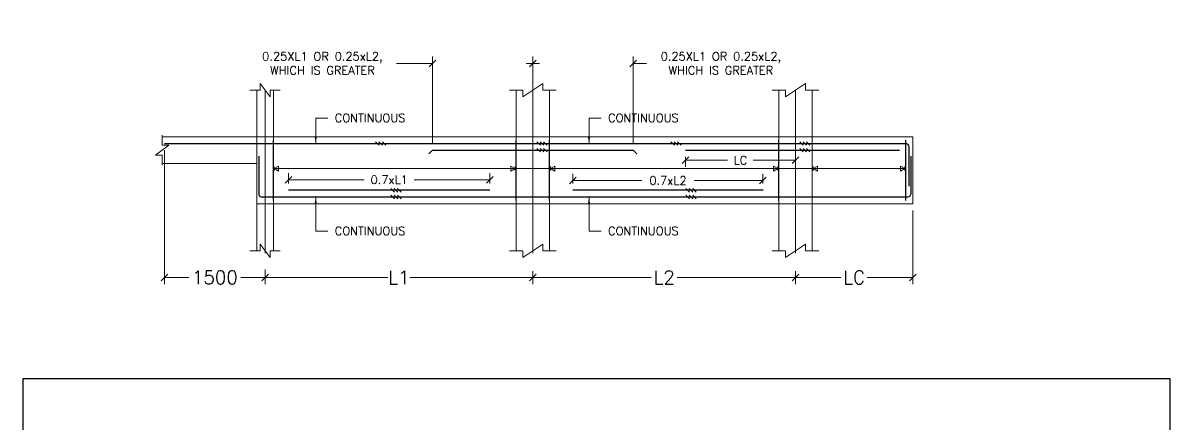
# Model space of a CAD drawing. Header units: millimetres. Extents: x 5119 to 442966, y -339486 to 193490.
# Drawn here: x 87690 to 104826, y 145453 to 151449 of the extents above; entities that cross this region are included whole.
import ezdxf

# ---------------------------------------------------------------- set-up
doc = ezdxf.new("R2010")
doc.units = ezdxf.units.MM
doc.header["$LTSCALE"] = 10
doc.header["$PDMODE"] = 34
doc.linetypes.add('center', pattern=[13.75, 9.75, -1.5, 1, -1.5])
doc.layers.add('LOGO', color=250, linetype='Continuous')
for name, color, linetype, lineweight in [('STR-CL', 1, 'center', 9), ('STR-CONC_IN_SEC', 7, 'Continuous', 15), ('STR-DIM', 1, 'Continuous', 9), ('STR-REINF_IN_SEC', 7, 'Continuous', 30), ('STR-TEXT', 7, 'Continuous', 9)]:
    doc.layers.add(name, color=color, linetype=linetype, lineweight=lineweight)
doc.styles.add('MINA_MM', font='romans.shx', dxfattribs={"height": 200})
doc.styles.add('MINA_MM_X-SEC', font='romans.shx', dxfattribs={"height": 125})
doc.dimstyles.new('MINA_MM', dxfattribs={"dimtxt": 200, "dimasz": 100, "dimexe": 100, "dimexo": 100, "dimgap": 50, "dimtad": 0, "dimdec": 0, "dimzin": 0, "dimdsep": 46, "dimtxsty": 'MINA_MM', "dimblk": 'OBLIQUE', "dimcen": 0.09, "dimclrd": 256, "dimclre": 256, "dimclrt": 7, "dimadec": 0, "dimazin": 0, "dimtfac": 1, "dimtdec": 0, "dimtix": 1, "dimtofl": 0, "dimtmove": 0, "dimatfit": 0, "dimfxl": 1, "dimtolj": 1, "dimtzin": 0, "dimlwd": -1, "dimlwe": -1, "dimarcsym": 0})
doc.dimstyles.new('MINA_MM_X-SEC', dxfattribs={"dimtxt": 125, "dimasz": 100, "dimexe": 100, "dimexo": 100, "dimgap": 100, "dimtad": 0, "dimdec": 0, "dimzin": 0, "dimdsep": 46, "dimtxsty": 'MINA_MM_X-SEC', "dimblk": 'OBLIQUE', "dimcen": 0.09, "dimclrd": 256, "dimclre": 256, "dimclrt": 7, "dimadec": 0, "dimazin": 0, "dimtfac": 1, "dimtdec": 0, "dimtix": 1, "dimtofl": 0, "dimtmove": 0, "dimatfit": 0, "dimfxl": 1, "dimtolj": 1, "dimtzin": 0, "dimlwd": -1, "dimlwe": -1, "dimarcsym": 0})

# ---------------------------------------------------------------- blocks, each defined once
blk = doc.blocks.new('LARGE_ARROW')
at = {"layer": 'STR-DIM', "color": 7, "lineweight": 9}
for p, q in [((0, -74), (0, 74)), ((30, 0), (185, 89)), ((30, -74), (30, 74)), ((185, -89), (30, 0)), ((185, 89), (185, -89))]:
    blk.add_line(p, q, dxfattribs=at)
blk = doc.blocks.new('_Oblique')
at = {"color": 0, "linetype": 'ByBlock', "lineweight": -2}
blk.add_line((-0.5, -0.5), (0.5, 0.5), dxfattribs=at)
blk = doc.blocks.new('*D221')
at = {"layer": 'Defpoints', "color": 0, "transparency": 16777216}
for p in [(91307, 147863), (95307, 147841), (95307, 147646)]:
    blk.add_point(p, dxfattribs=at)
at = {"layer": 'STR-DIM', "transparency": 16777216}
for p, q in [((91307, 147763), (91307, 147546)), ((95307, 147741), (95307, 147546)), ((91307, 147646), (93142, 147646)), ((95307, 147646), (93471, 147646))]:
    blk.add_line(p, q, dxfattribs=at)
at = {"layer": 'STR-DIM', "transparency": 16777216, "xscale": 100, "yscale": 100, "zscale": 100, "rotation": 180}
blk.add_blockref('_Oblique', (91307, 147646), dxfattribs=at)
at = {"layer": 'STR-DIM', "transparency": 16777216, "xscale": 100, "yscale": 100, "zscale": 100}
blk.add_blockref('_Oblique', (95307, 147646), dxfattribs=at)
at = {"layer": 'STR-DIM', "color": 7, "transparency": 16777216, "insert": (93307, 147646), "char_height": 200, "attachment_point": 5, "style": 'MINA_MM'}
blk.add_mtext('\\A1;L1', dxfattribs=at)
blk = doc.blocks.new('*D222')
at = {"layer": 'Defpoints', "color": 0, "transparency": 16777216}
for p in [(95307, 147841), (99232, 147841), (99232, 147646)]:
    blk.add_point(p, dxfattribs=at)
at = {"layer": 'STR-DIM', "transparency": 16777216}
for p, q in [((95307, 147741), (95307, 147546)), ((99232, 147741), (99232, 147546)), ((95307, 147646), (97076, 147646)), ((99232, 147646), (97462, 147646))]:
    blk.add_line(p, q, dxfattribs=at)
at = {"layer": 'STR-DIM', "transparency": 16777216, "xscale": 100, "yscale": 100, "zscale": 100, "rotation": 180}
blk.add_blockref('_Oblique', (95307, 147646), dxfattribs=at)
at = {"layer": 'STR-DIM', "transparency": 16777216, "xscale": 100, "yscale": 100, "zscale": 100}
blk.add_blockref('_Oblique', (99232, 147646), dxfattribs=at)
at = {"layer": 'STR-DIM', "color": 7, "transparency": 16777216, "insert": (97269, 147646), "char_height": 200, "attachment_point": 5, "style": 'MINA_MM'}
blk.add_mtext('\\A1;L2', dxfattribs=at)
blk = doc.blocks.new('*D223')
at = {"layer": 'Defpoints', "color": 0, "transparency": 16777216}
for p in [(100982, 148747), (99232, 147841), (99232, 147646)]:
    blk.add_point(p, dxfattribs=at)
at = {"layer": 'STR-DIM', "transparency": 16777216}
for p, q in [((100982, 148647), (100982, 147546)), ((99232, 147741), (99232, 147546)), ((99232, 147646), (99909, 147646)), ((100982, 147646), (100304, 147646))]:
    blk.add_line(p, q, dxfattribs=at)
at = {"layer": 'STR-DIM', "transparency": 16777216, "xscale": 100, "yscale": 100, "zscale": 100, "rotation": 180}
blk.add_blockref('_Oblique', (99232, 147646), dxfattribs=at)
at = {"layer": 'STR-DIM', "transparency": 16777216, "xscale": 100, "yscale": 100, "zscale": 100}
blk.add_blockref('_Oblique', (100982, 147646), dxfattribs=at)
at = {"layer": 'STR-DIM', "color": 7, "transparency": 16777216, "insert": (100107, 147646), "char_height": 200, "attachment_point": 5, "style": 'MINA_MM'}
blk.add_mtext('\\A1;LC', dxfattribs=at)
blk = doc.blocks.new('*D227')
at = {"layer": 'Defpoints', "color": 0, "ltscale": 0.1, "transparency": 16777216}
for p in [(98745, 149094), (95906, 148947), (98745, 148947)]:
    blk.add_point(p, dxfattribs=at)
at = {"layer": 'STR-DIM', "ltscale": 0.1, "transparency": 16777216}
for p, q in [((95906, 149047), (95906, 149194)), ((95906, 149094), (96934, 149094)), ((98745, 149094), (97717, 149094)), ((98745, 149047), (98745, 149194))]:
    blk.add_line(p, q, dxfattribs=at)
at = {"layer": 'STR-DIM', "ltscale": 0.1, "transparency": 16777216, "xscale": 100, "yscale": 100, "zscale": 100, "rotation": 180}
blk.add_blockref('_Oblique', (95906, 149094), dxfattribs=at)
at = {"layer": 'STR-DIM', "ltscale": 0.1, "transparency": 16777216, "xscale": 100, "yscale": 100, "zscale": 100}
blk.add_blockref('_Oblique', (98745, 149094), dxfattribs=at)
at = {"layer": 'STR-DIM', "color": 7, "ltscale": 0.1, "transparency": 16777216, "insert": (97326, 149094), "char_height": 125, "attachment_point": 5, "style": 'MINA_MM_X-SEC'}
blk.add_mtext('\\A1;0.7xL2', dxfattribs=at)
blk = doc.blocks.new('*D228')
at = {"layer": 'Defpoints', "color": 0, "ltscale": 0.1, "transparency": 16777216}
for p in [(94666, 149105), (91657, 148947), (94666, 148947)]:
    blk.add_point(p, dxfattribs=at)
at = {"layer": 'STR-DIM', "ltscale": 0.1, "transparency": 16777216}
for p, q in [((91657, 149047), (91657, 149205)), ((91657, 149105), (92788, 149105)), ((94666, 149105), (93536, 149105)), ((94666, 149047), (94666, 149205))]:
    blk.add_line(p, q, dxfattribs=at)
at = {"layer": 'STR-DIM', "ltscale": 0.1, "transparency": 16777216, "xscale": 100, "yscale": 100, "zscale": 100, "rotation": 180}
blk.add_blockref('_Oblique', (91657, 149105), dxfattribs=at)
at = {"layer": 'STR-DIM', "ltscale": 0.1, "transparency": 16777216, "xscale": 100, "yscale": 100, "zscale": 100}
blk.add_blockref('_Oblique', (94666, 149105), dxfattribs=at)
at = {"layer": 'STR-DIM', "color": 7, "ltscale": 0.1, "transparency": 16777216, "insert": (93162, 149105), "char_height": 125, "attachment_point": 5, "style": 'MINA_MM_X-SEC'}
blk.add_mtext('\\A1;0.7xL1', dxfattribs=at)
blk = doc.blocks.new('*D229')
at = {"layer": 'Defpoints', "color": 0, "ltscale": 0.1, "transparency": 16777216}
for p in [(97586, 149547), (99232, 149547), (97586, 149397)]:
    blk.add_point(p, dxfattribs=at)
at = {"layer": 'STR-DIM', "ltscale": 0.1, "transparency": 16777216}
for p, q in [((97586, 149447), (97586, 149297)), ((99232, 149447), (99232, 149297)), ((97586, 149397), (98217, 149397)), ((99232, 149397), (98601, 149397))]:
    blk.add_line(p, q, dxfattribs=at)
at = {"layer": 'STR-DIM', "ltscale": 0.1, "transparency": 16777216, "xscale": 100, "yscale": 100, "zscale": 100, "rotation": 180}
blk.add_blockref('_Oblique', (97586, 149397), dxfattribs=at)
at = {"layer": 'STR-DIM', "ltscale": 0.1, "transparency": 16777216, "xscale": 100, "yscale": 100, "zscale": 100}
blk.add_blockref('_Oblique', (99232, 149397), dxfattribs=at)
at = {"layer": 'STR-DIM', "color": 7, "ltscale": 0.1, "transparency": 16777216, "insert": (98409, 149397), "char_height": 125, "attachment_point": 5, "style": 'MINA_MM_X-SEC'}
blk.add_mtext('\\A1;LC', dxfattribs=at)
blk = doc.blocks.new('*D230')
at = {"layer": 'Defpoints', "color": 0, "ltscale": 0.1, "transparency": 16777216}
for p in [(96807, 150845), (95307, 149747), (96807, 149547)]:
    blk.add_point(p, dxfattribs=at)
at = {"layer": 'STR-DIM', "ltscale": 0.1, "transparency": 16777216}
for p, q in [((95307, 150845), (95207, 150845)), ((95307, 149847), (95307, 150945)), ((96807, 149647), (96807, 150945)), ((96807, 150845), (97007, 150845))]:
    blk.add_line(p, q, dxfattribs=at)
at = {"layer": 'STR-DIM', "ltscale": 0.1, "transparency": 16777216, "xscale": 100, "yscale": 100, "zscale": 100}
blk.add_blockref('_Oblique', (95307, 150845), dxfattribs=at)
at = {"layer": 'STR-DIM', "ltscale": 0.1, "transparency": 16777216, "xscale": 100, "yscale": 100, "zscale": 100, "rotation": 180}
blk.add_blockref('_Oblique', (96807, 150845), dxfattribs=at)
at = {"layer": 'STR-DIM', "color": 7, "ltscale": 0.1, "transparency": 16777216, "insert": (98116, 150845), "char_height": 125, "attachment_point": 5, "style": 'MINA_MM_X-SEC'}
blk.add_mtext('\\A1;0.25XL1 OR 0.25xL2,\\PWHICH IS GREATER', dxfattribs=at)
blk = doc.blocks.new('*D224')
at = {"layer": 'Defpoints', "color": 0, "ltscale": 0.1, "transparency": 16777216}
for p in [(93807, 150845), (95307, 149747), (93807, 149547)]:
    blk.add_point(p, dxfattribs=at)
at = {"layer": 'STR-DIM', "ltscale": 0.1, "transparency": 16777216}
for p, q in [((93807, 150845), (93273, 150845)), ((93807, 149647), (93807, 150945)), ((95307, 149847), (95307, 150945)), ((95307, 150845), (95407, 150845))]:
    blk.add_line(p, q, dxfattribs=at)
at = {"layer": 'STR-DIM', "ltscale": 0.1, "transparency": 16777216, "xscale": 100, "yscale": 100, "zscale": 100}
blk.add_blockref('_Oblique', (93807, 150845), dxfattribs=at)
at = {"layer": 'STR-DIM', "ltscale": 0.1, "transparency": 16777216, "xscale": 100, "yscale": 100, "zscale": 100, "rotation": 180}
blk.add_blockref('_Oblique', (95307, 150845), dxfattribs=at)
at = {"layer": 'STR-DIM', "color": 7, "ltscale": 0.1, "transparency": 16777216, "insert": (92164, 150845), "char_height": 125, "attachment_point": 5, "style": 'MINA_MM_X-SEC'}
blk.add_mtext('\\A1;0.25XL1 OR 0.25xL2,\\PWHICH IS GREATER', dxfattribs=at)
blk = doc.blocks.new('*D225')
at = {"layer": 'Defpoints', "color": 0, "transparency": 16777216}
for p in [(89807, 149647), (91307, 147863), (89807, 147646)]:
    blk.add_point(p, dxfattribs=at)
at = {"layer": 'STR-DIM', "transparency": 16777216}
for p, q in [((89807, 149547), (89807, 147546)), ((91307, 147763), (91307, 147546)), ((89807, 147646), (90169, 147646)), ((91307, 147646), (90945, 147646))]:
    blk.add_line(p, q, dxfattribs=at)
at = {"layer": 'STR-DIM', "transparency": 16777216, "xscale": 100, "yscale": 100, "zscale": 100, "rotation": 180}
blk.add_blockref('_Oblique', (89807, 147646), dxfattribs=at)
at = {"layer": 'STR-DIM', "transparency": 16777216, "xscale": 100, "yscale": 100, "zscale": 100}
blk.add_blockref('_Oblique', (91307, 147646), dxfattribs=at)
at = {"layer": 'STR-DIM', "color": 7, "transparency": 16777216, "insert": (90557, 147646), "char_height": 200, "attachment_point": 5, "style": 'MINA_MM'}
blk.add_mtext('\\A1;1500', dxfattribs=at)

msp = doc.modelspace()

# ---------------------------------------------------------------- linework, layer by layer
at = {"layer": 'LOGO', "ltscale": 0.1}
msp.add_lwpolyline([(104826.2, 134027.2), (104826.2, 146130.4), (87690.2, 146130.4), (87690.2, 134027.2)], close=True, dxfattribs=at)
at = {"layer": 'STR-CL', "ltscale": 25}
for p, q in [((91306.7, 150444.6), (91306.7, 147840.6)), ((95306.7, 150444.6), (95306.7, 147840.6)), ((99231.7, 150444.6), (99231.7, 147840.6))]:
    msp.add_line(p, q, dxfattribs=at)
at = {"layer": 'STR-CONC_IN_SEC', "ltscale": 0.5}
for p, q in [((91381.7, 150344.6), (91231.7, 150544.6)), ((91231.7, 150544.6), (91231.7, 150444.6)), ((95156.7, 150344.6), (95456.7, 150544.6)), ((95456.7, 150544.6), (95456.7, 150444.6)), ((99081.7, 150344.6), (99381.7, 150544.6)), ((99381.7, 150544.6), (99381.7, 150444.6)), ((91231.7, 150444.6), (91081.7, 150444.6)), ((91181.7, 148040.6), (91181.7, 150444.6)), ((91531.7, 150444.6), (91381.7, 150444.6)), ((91381.7, 150444.6), (91381.7, 150344.6)), ((91431.7, 148040.6), (91431.7, 150444.6)), ((94956.7, 150444.6), (95156.7, 150444.6)), ((95056.7, 148040.6), (95056.7, 150444.6)), ((95156.7, 150444.6), (95156.7, 150344.6)), ((95456.7, 150444.6), (95656.7, 150444.6)), ((95556.7, 148040.6), (95556.7, 150444.6)), ((98881.7, 150444.6), (99081.7, 150444.6)), ((98981.7, 148040.6), (98981.7, 150444.6)), ((99081.7, 150444.6), (99081.7, 150344.6)), ((99381.7, 150444.6), (99581.7, 150444.6)), ((99481.7, 148040.6), (99481.7, 150444.6)), ((89769.9, 149772.2), (89769.9, 149622.2)), ((89869.9, 149622.2), (89669.9, 149472.2)), ((89769.9, 149622.2), (89869.9, 149622.2)), ((89669.9, 149472.2), (89769.9, 149472.2)), ((89769.9, 149472.2), (89769.9, 149322.2)), ((91431.7, 149272.9), (100878.2, 149272.9)), ((91381.7, 147940.6), (91231.7, 148140.6)), ((91231.7, 148140.6), (91231.7, 148040.6)), ((95156.7, 147940.6), (95456.7, 148140.6)), ((95456.7, 148140.6), (95456.7, 148040.6)), ((99081.7, 147940.6), (99381.7, 148140.6)), ((99381.7, 148140.6), (99381.7, 148040.6)), ((91231.7, 148040.6), (91081.7, 148040.6)), ((91531.7, 148040.6), (91381.7, 148040.6)), ((91381.7, 148040.6), (91381.7, 147940.6)), ((94956.7, 148040.6), (95156.7, 148040.6)), ((95156.7, 148040.6), (95156.7, 147940.6)), ((95456.7, 148040.6), (95656.7, 148040.6)), ((98881.7, 148040.6), (99081.7, 148040.6)), ((99081.7, 148040.6), (99081.7, 147940.6)), ((99381.7, 148040.6), (99581.7, 148040.6))]:
    msp.add_line(p, q, dxfattribs=at)
at = {"layer": 'STR-CONC_IN_SEC', "ltscale": 0.1}
for p, q in [((89769.9, 149747.2), (100981.7, 149747.2)), ((100981.7, 148747.2), (100981.7, 149747.2)), ((89769.9, 149347.2), (91181.7, 149347.2)), ((100981.7, 148747.2), (91181.7, 148747.2))]:
    msp.add_line(p, q, dxfattribs=at)
at = {"layer": 'STR-REINF_IN_SEC', "ltscale": 0.5}
for p, q in [((91431.7, 148797.2), (91431.7, 149697.2)), ((92959, 149673.8), (93012.1, 149620.7)), ((93009, 149673.8), (93062.1, 149620.7)), ((93059, 149673.8), (93112.1, 149620.7)), ((95056.7, 148797.2), (95056.7, 149697.2)), ((95368.3, 149673.8), (95421.3, 149620.7)), ((95418.3, 149673.8), (95471.3, 149620.7)), ((95468.3, 149673.8), (95521.3, 149620.7)), ((95556.7, 148797.2), (95556.7, 149697.2)), ((97368.2, 149673.8), (97421.3, 149620.7)), ((97418.2, 149673.8), (97471.3, 149620.7)), ((97468.2, 149673.8), (97521.3, 149620.7)), ((98981.7, 148797.2), (98981.7, 149697.2)), ((99293.3, 149673.8), (99346.3, 149620.7)), ((99343.3, 149673.8), (99396.3, 149620.7)), ((99393.3, 149673.8), (99446.3, 149620.7)), ((100878.2, 148797.2), (100878.2, 149697.2)), ((93753.7, 149494.2), (93806.7, 149547.2)), ((93806.7, 149547.2), (96806.7, 149547.2)), ((95368.3, 149573.8), (95421.3, 149520.7)), ((95418.3, 149573.8), (95471.3, 149520.7)), ((95468.3, 149573.8), (95521.3, 149520.7)), ((96859.8, 149494.2), (96806.7, 149547.2)), ((97585.9, 149547.2), (100786.4, 149547.2)), ((99293.3, 149573.8), (99346.3, 149520.7)), ((99343.3, 149573.8), (99396.3, 149520.7)), ((99393.3, 149573.8), (99446.3, 149520.7)), ((93185.7, 148973.8), (93238.7, 148920.7)), ((93235.7, 148973.8), (93288.7, 148920.7)), ((93285.7, 148973.8), (93338.7, 148920.7)), ((97594.9, 148973.8), (97648, 148920.7)), ((97644.9, 148973.8), (97698, 148920.7)), ((97694.9, 148973.8), (97748, 148920.7)), ((93185.7, 148873.8), (93238.7, 148820.7)), ((93235.7, 148873.8), (93288.7, 148820.7)), ((93285.7, 148873.8), (93338.7, 148820.7)), ((97594.9, 148873.8), (97648, 148820.7)), ((97644.9, 148873.8), (97698, 148820.7)), ((97694.9, 148873.8), (97748, 148820.7))]:
    msp.add_line(p, q, dxfattribs=at)
for points in [[(89806.7, 149647.2), (100877.3, 149647.2)], [(94666.2, 148947.2), (91657.4, 148947.2)], [(98745.5, 148947.2), (95905.6, 148947.2)], [(100901.7, 148847.2), (91261.7, 148847.2)]]:
    msp.add_lwpolyline(points, dxfattribs=at)
for points in [[(100927.3, 149010), (100927.3, 149597.2, 0.4142136), (100877.3, 149647.2)], [(91211.7, 149457.9), (91211.7, 148897.2, 0.4142136), (91261.7, 148847.2)], [(100951.7, 149457.9), (100951.7, 148897.2, -0.4142136), (100901.7, 148847.2)]]:
    msp.add_lwpolyline(points, format="xyb", dxfattribs=at)

# ---------------------------------------------------------------- block references
at = {"yscale": 0.421875, "zscale": 0.421875, "rotation": 180}
for p, xscale in [((91431.7, 149272.9), -0.421875), ((95056.7, 149272.9), 0.421875), ((95556.7, 149272.9), -0.421875), ((98981.7, 149272.9), 0.421875), ((99481.7, 149272.9), -0.421875), ((100878.2, 149272.9), 0.421875)]:
    msp.add_blockref('LARGE_ARROW', p, dxfattribs=dict(at, xscale=xscale))

# ---------------------------------------------------------------- texts
at = {"layer": 'STR-TEXT', "ltscale": 0.1, "char_height": 125, "attachment_point": 5, "style": 'MINA_MM_X-SEC'}
for insert in [(92875.9, 150029.1), (96958.5, 150029.1), (92875.9, 148339.8), (96958.5, 148339.8)]:
    msp.add_mtext('\\A1;CONTINUOUS', dxfattribs=dict(at, insert=insert))

# ---------------------------------------------------------------- dimensions: what is measured, and where the dimension line sits
at = {"layer": 'STR-DIM', "ltscale": 0.1}
dim = msp.add_linear_dim(base=(93806.7, 150845.3), p1=(95306.7, 149747.2), p2=(93806.7, 149547.2), angle=180, text='0.25XL1 OR 0.25xL2,\\PWHICH IS GREATER', dimstyle='MINA_MM_X-SEC', dxfattribs=at)
dim.commit()
dim.dimension.update_dxf_attribs({"geometry": '*D224', "text_midpoint": (92164.5, 150845.3), "dimtype": 160})
dim = msp.add_linear_dim(base=(96806.7, 150845.3), p1=(95306.7, 149747.2), p2=(96806.7, 149547.2), text='0.25XL1 OR 0.25xL2,\\PWHICH IS GREATER', dimstyle='MINA_MM_X-SEC', dxfattribs=at)
dim.commit()
dim.dimension.update_dxf_attribs({"geometry": '*D230', "text_midpoint": (98115.7, 150845.3), "dimtype": 160})
at = {"layer": 'STR-DIM'}
dim = msp.add_linear_dim(base=(89806.7, 147646.3), p1=(91306.7, 147863.2), p2=(89806.7, 149647.2), dimstyle='MINA_MM', dxfattribs=at)
dim.commit()
dim.dimension.update_dxf_attribs({"geometry": '*D225', "text_midpoint": (90556.7, 147646.3)})
at = {"layer": 'STR-DIM', "ltscale": 0.1}
for base, p1, p2, text, picture, middle in [((97585.9, 149397.2), (99231.7, 149547.2), (97585.9, 149547.2), 'LC', '*D229', (98408.8, 149397.2)), ((94666.2, 149105), (91657.4, 148947.2), (94666.2, 148947.2), '0.7xL1', '*D228', (93161.8, 149105)), ((98745.5, 149094), (95905.6, 148947.2), (98745.5, 148947.2), '0.7xL2', '*D227', (97325.5, 149094))]:
    dim = msp.add_linear_dim(base=base, p1=p1, p2=p2, text=text, dimstyle='MINA_MM_X-SEC', dxfattribs=at)
    dim.commit()
    dim.dimension.update_dxf_attribs({"geometry": picture, "text_midpoint": middle})
at = {"layer": 'STR-DIM'}
dim = msp.add_linear_dim(base=(99231.7, 147646.3), p1=(100981.7, 148747.2), p2=(99231.7, 147840.6), angle=180, text='LC', dimstyle='MINA_MM', dxfattribs=at)
dim.commit()
dim.dimension.update_dxf_attribs({"geometry": '*D223', "text_midpoint": (100106.7, 147646.3)})
for base, p1, p2, text, picture, middle in [((95306.7, 147646.3), (91306.7, 147863.2), (95306.7, 147840.6), 'L1', '*D221', (93306.7, 147646.3)), ((99231.7, 147646.3), (95306.7, 147840.6), (99231.7, 147840.6), 'L2', '*D222', (97269.2, 147646.3))]:
    dim = msp.add_linear_dim(base=base, p1=p1, p2=p2, text=text, dimstyle='MINA_MM', dxfattribs=at)
    dim.commit()
    dim.dimension.update_dxf_attribs({"geometry": picture, "text_midpoint": middle})

# ---------------------------------------------------------------- leaders
for points in [[(92063.8, 149647.2), (92063.8, 150026.1), (92247.1, 150026.1)], [(96146.5, 149647.2), (96146.5, 150026.1), (96329.7, 150026.1)], [(92063.8, 148847.2), (92063.8, 148336.9), (92247.1, 148336.9)], [(96146.5, 148847.2), (96146.5, 148336.9), (96329.7, 148336.9)]]:
    msp.add_leader(points, dimstyle='MINA_MM', dxfattribs=at)

doc.saveas('drawing.dxf')
